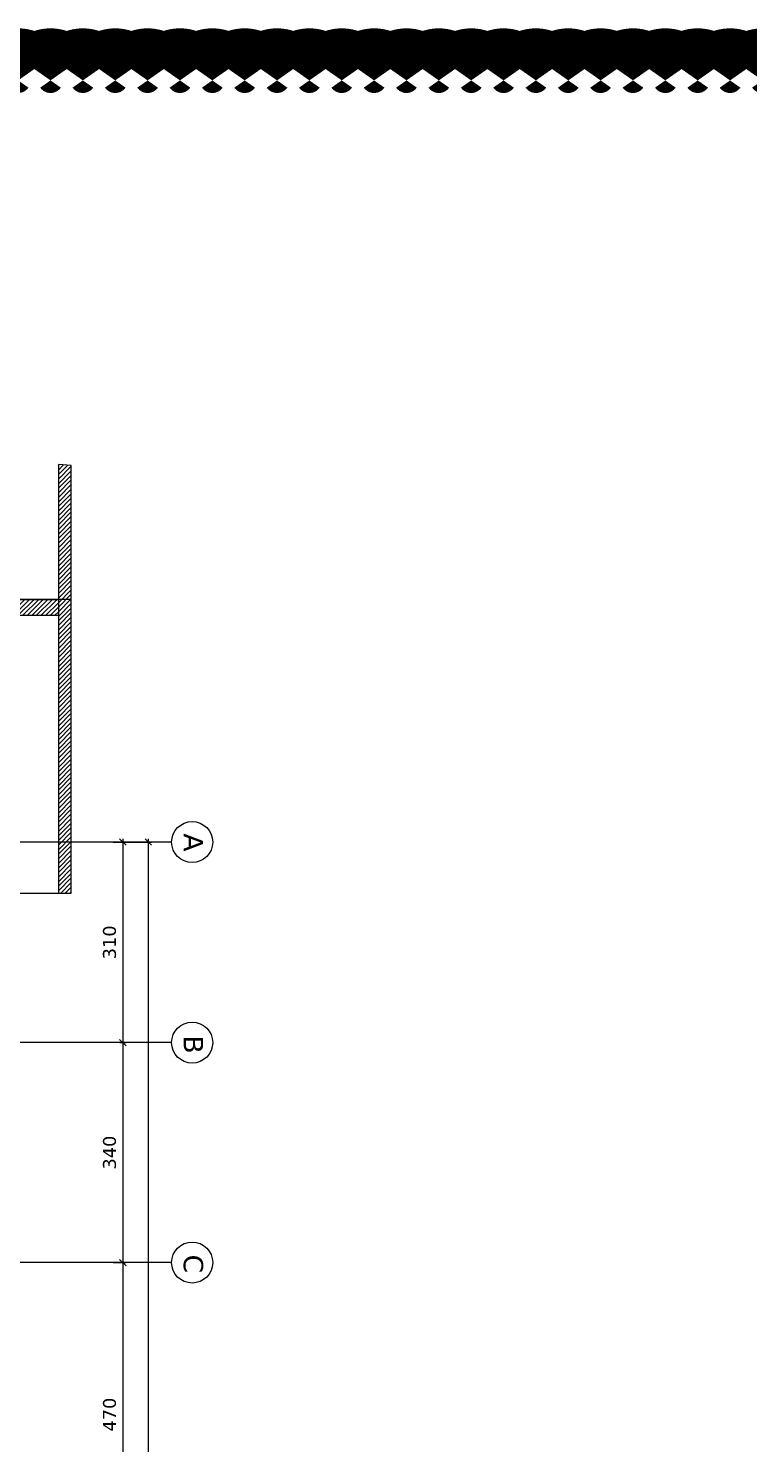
# Model space of a CAD drawing. Header units: inches. Extents: x -48 to 777, y -156 to 510.
# Drawn here: x 400.41 to 411.54, y 244.76 to 266.64 of the extents above; entities that cross this region are included whole.
import ezdxf

# ---------------------------------------------------------------- set-up
doc = ezdxf.new("R2010")
doc.units = ezdxf.units.IN
doc.header["$MEASUREMENT"] = 0
doc.layers.get('Defpoints').update_dxf_attribs({"lineweight": 5})
for name, color, linetype in [('Str-Axes', 8, 'Continuous'), ('str-sunken-slabs', 5, 'Continuous'), ('str-walls', 5, 'Continuous')]:
    doc.layers.add(name, color=color, linetype=linetype)
doc.styles.add('ROMAND', font='verdana.ttf')
doc.dimstyles.new('M-1.100', dxfattribs={"dimtxt": 0.2, "dimasz": 0.1, "dimexe": 0.05, "dimexo": 0.05, "dimgap": 0.1, "dimtad": 1, "dimlfac": 100, "dimrnd": 0.5, "dimzin": 9, "dimdsep": 46, "dimtxsty": 'ROMAND', "dimblk": 'OBLIQUE', "dimcen": 1, "dimdle": 0.05, "dimclrd": 256, "dimclre": 256, "dimclrt": 2, "dimadec": 0, "dimazin": 0, "dimtfac": 0.666667, "dimtmove": 2, "dimatfit": 3, "dimfxl": 0.04, "dimtolj": 1, "dimtzin": 5, "dimlwd": -1, "dimlwe": -1, "dimarcsym": 0})

# ---------------------------------------------------------------- blocks, each defined once
blk = doc.blocks.new('_Oblique')
at = {"color": 0, "linetype": 'ByBlock', "lineweight": -2}
blk.add_line((-0.5, -0.5), (0.5, 0.5), dxfattribs=at)
blk = doc.blocks.new('*D1566')
at = {"layer": 'Defpoints', "color": 0, "transparency": 16777216}
for p in [(401.674, 254.058), (402.267, 254.058), (401.001, 226.707)]:
    blk.add_point(p, dxfattribs=at)
at = {"layer": 'Str-Axes', "transparency": 16777216}
for p, q in [((401.724, 254.058), (402.317, 254.058)), ((402.267, 226.657), (402.267, 254.108)), ((401.051, 226.707), (402.317, 226.707))]:
    blk.add_line(p, q, dxfattribs=at)
at = {"layer": 'Str-Axes', "transparency": 16777216, "xscale": 0.1, "yscale": 0.1, "zscale": 0.1}
for p, rotation in [((402.267, 254.058), 90), ((402.267, 226.707), 270)]:
    blk.add_blockref('_Oblique', p, dxfattribs=dict(at, rotation=rotation))
at = {"layer": 'Str-Axes', "color": 2, "transparency": 16777216, "insert": (402.063, 240.383), "char_height": 0.2, "attachment_point": 5, "rotation": 90, "style": 'ROMAND'}
blk.add_mtext('\\A1;2735', dxfattribs=at)
blk = doc.blocks.new('*D1564')
at = {"layer": 'Defpoints', "color": 0, "transparency": 16777216}
for p in [(401.673, 247.558), (401.478, 242.858), (401.872, 242.858)]:
    blk.add_point(p, dxfattribs=at)
at = {"layer": 'Str-Axes', "transparency": 16777216}
for p, q in [((401.723, 247.558), (401.922, 247.558)), ((401.872, 247.608), (401.872, 242.808)), ((401.528, 242.858), (401.922, 242.858))]:
    blk.add_line(p, q, dxfattribs=at)
at = {"layer": 'Str-Axes', "transparency": 16777216, "xscale": 0.1, "yscale": 0.1, "zscale": 0.1}
for p, rotation in [((401.872, 247.558), 90), ((401.872, 242.858), 270)]:
    blk.add_blockref('_Oblique', p, dxfattribs=dict(at, rotation=rotation))
at = {"layer": 'Str-Axes', "color": 2, "transparency": 16777216, "insert": (401.668, 245.208), "char_height": 0.2, "attachment_point": 5, "rotation": 90, "style": 'ROMAND'}
blk.add_mtext('\\A1;470', dxfattribs=at)
blk = doc.blocks.new('*D1567')
at = {"layer": 'Defpoints', "color": 0, "transparency": 16777216}
for p in [(401.776, 250.958), (401.721, 247.558), (401.872, 247.558)]:
    blk.add_point(p, dxfattribs=at)
at = {"layer": 'Str-Axes', "transparency": 16777216}
for p, q in [((401.826, 250.958), (401.922, 250.958)), ((401.872, 251.008), (401.872, 247.508)), ((401.771, 247.558), (401.922, 247.558))]:
    blk.add_line(p, q, dxfattribs=at)
at = {"layer": 'Str-Axes', "transparency": 16777216, "xscale": 0.1, "yscale": 0.1, "zscale": 0.1}
for p, rotation in [((401.872, 250.958), 90), ((401.872, 247.558), 270)]:
    blk.add_blockref('_Oblique', p, dxfattribs=dict(at, rotation=rotation))
at = {"layer": 'Str-Axes', "color": 2, "transparency": 16777216, "insert": (401.668, 249.258), "char_height": 0.2, "attachment_point": 5, "rotation": 90, "style": 'ROMAND'}
blk.add_mtext('\\A1;340', dxfattribs=at)
blk = doc.blocks.new('*D1565')
at = {"layer": 'Defpoints', "color": 0, "transparency": 16777216}
for p in [(401.776, 254.058), (401.776, 250.958), (401.872, 250.958)]:
    blk.add_point(p, dxfattribs=at)
at = {"layer": 'Str-Axes', "transparency": 16777216}
for p, q in [((401.826, 254.058), (401.922, 254.058)), ((401.872, 254.108), (401.872, 250.908)), ((401.826, 250.958), (401.922, 250.958))]:
    blk.add_line(p, q, dxfattribs=at)
at = {"layer": 'Str-Axes', "transparency": 16777216, "xscale": 0.1, "yscale": 0.1, "zscale": 0.1}
for p, rotation in [((401.872, 254.058), 90), ((401.872, 250.958), 270)]:
    blk.add_blockref('_Oblique', p, dxfattribs=dict(at, rotation=rotation))
at = {"layer": 'Str-Axes', "color": 2, "transparency": 16777216, "insert": (401.668, 252.508), "char_height": 0.2, "attachment_point": 5, "rotation": 90, "style": 'ROMAND'}
blk.add_mtext('\\A1;310', dxfattribs=at)
blk = doc.blocks.new('*D1582')
at = {"layer": 'Defpoints', "color": 0, "transparency": 16777216}
for p in [(401.674, 254.058), (402.267, 254.058), (401.001, 226.707)]:
    blk.add_point(p, dxfattribs=at)
at = {"layer": 'Str-Axes', "transparency": 16777216}
for p, q in [((401.724, 254.058), (402.317, 254.058)), ((402.267, 226.657), (402.267, 254.108)), ((401.051, 226.707), (402.317, 226.707))]:
    blk.add_line(p, q, dxfattribs=at)
at = {"layer": 'Str-Axes', "transparency": 16777216, "xscale": 0.1, "yscale": 0.1, "zscale": 0.1}
for p, rotation in [((402.267, 254.058), 90), ((402.267, 226.707), 270)]:
    blk.add_blockref('_Oblique', p, dxfattribs=dict(at, rotation=rotation))
at = {"layer": 'Str-Axes', "color": 2, "transparency": 16777216, "insert": (402.063, 240.383), "char_height": 0.2, "attachment_point": 5, "rotation": 90, "style": 'ROMAND'}
blk.add_mtext('\\A1;2735', dxfattribs=at)
blk = doc.blocks.new('*D1580')
at = {"layer": 'Defpoints', "color": 0, "transparency": 16777216}
for p in [(401.673, 247.558), (401.478, 242.858), (401.872, 242.858)]:
    blk.add_point(p, dxfattribs=at)
at = {"layer": 'Str-Axes', "transparency": 16777216}
for p, q in [((401.723, 247.558), (401.922, 247.558)), ((401.872, 247.608), (401.872, 242.808)), ((401.528, 242.858), (401.922, 242.858))]:
    blk.add_line(p, q, dxfattribs=at)
at = {"layer": 'Str-Axes', "transparency": 16777216, "xscale": 0.1, "yscale": 0.1, "zscale": 0.1}
for p, rotation in [((401.872, 247.558), 90), ((401.872, 242.858), 270)]:
    blk.add_blockref('_Oblique', p, dxfattribs=dict(at, rotation=rotation))
at = {"layer": 'Str-Axes', "color": 2, "transparency": 16777216, "insert": (401.668, 245.208), "char_height": 0.2, "attachment_point": 5, "rotation": 90, "style": 'ROMAND'}
blk.add_mtext('\\A1;470', dxfattribs=at)
blk = doc.blocks.new('*D1583')
at = {"layer": 'Defpoints', "color": 0, "transparency": 16777216}
for p in [(401.776, 250.958), (401.721, 247.558), (401.872, 247.558)]:
    blk.add_point(p, dxfattribs=at)
at = {"layer": 'Str-Axes', "transparency": 16777216}
for p, q in [((401.826, 250.958), (401.922, 250.958)), ((401.872, 251.008), (401.872, 247.508)), ((401.771, 247.558), (401.922, 247.558))]:
    blk.add_line(p, q, dxfattribs=at)
at = {"layer": 'Str-Axes', "transparency": 16777216, "xscale": 0.1, "yscale": 0.1, "zscale": 0.1}
for p, rotation in [((401.872, 250.958), 90), ((401.872, 247.558), 270)]:
    blk.add_blockref('_Oblique', p, dxfattribs=dict(at, rotation=rotation))
at = {"layer": 'Str-Axes', "color": 2, "transparency": 16777216, "insert": (401.668, 249.258), "char_height": 0.2, "attachment_point": 5, "rotation": 90, "style": 'ROMAND'}
blk.add_mtext('\\A1;340', dxfattribs=at)
blk = doc.blocks.new('*D1581')
at = {"layer": 'Defpoints', "color": 0, "transparency": 16777216}
for p in [(401.776, 254.058), (401.776, 250.958), (401.872, 250.958)]:
    blk.add_point(p, dxfattribs=at)
at = {"layer": 'Str-Axes', "transparency": 16777216}
for p, q in [((401.826, 254.058), (401.922, 254.058)), ((401.872, 254.108), (401.872, 250.908)), ((401.826, 250.958), (401.922, 250.958))]:
    blk.add_line(p, q, dxfattribs=at)
at = {"layer": 'Str-Axes', "transparency": 16777216, "xscale": 0.1, "yscale": 0.1, "zscale": 0.1}
for p, rotation in [((401.872, 254.058), 90), ((401.872, 250.958), 270)]:
    blk.add_blockref('_Oblique', p, dxfattribs=dict(at, rotation=rotation))
at = {"layer": 'Str-Axes', "color": 2, "transparency": 16777216, "insert": (401.668, 252.508), "char_height": 0.2, "attachment_point": 5, "rotation": 90, "style": 'ROMAND'}
blk.add_mtext('\\A1;310', dxfattribs=at)

msp = doc.modelspace()

# ---------------------------------------------------------------- hatches: boundary and pattern name
at = {"layer": 'str-walls'}
h = msp.add_hatch(dxfattribs=at)
h.set_pattern_fill('ANSI31', color=8, scale=0.4)
h.paths.add_polyline_path([(400.87678, 259.89581), (400.87678, 253.26853), (401.07678, 253.26857), (401.07678, 259.87647)])
h = msp.add_hatch(dxfattribs=at)
h.set_pattern_fill('ANSI31', color=8, scale=0.4)
h.paths.add_polyline_path([(374.9261, 257.55828), (374.87452, 257.80831), (400.87678, 257.80831), (400.87678, 257.55831), (397.42686, 257.55831), (397.4268, 257.55831), (380.72678, 257.55831), (380.72678, 257.55835)])

# ---------------------------------------------------------------- linework, layer by layer
at = {"color": 6, "const_width": 1}
msp.add_lwpolyline([(412.5054, 266.00679, 0.52056705), (412.0054, 266.00679, 0.52056705), (411.5054, 266.00679, 0.52056705), (411.0054, 266.00679, 0.52056705), (410.5054, 266.00679, 0.52056705), (410.0054, 266.00679, 0.52056705), (409.5054, 266.00679, 0.52056705), (409.0054, 266.00679, 0.52056705), (408.5054, 266.00679, 0.52056705), (408.0054, 266.00679, 0.52056705), (407.5054, 266.00679, 0.52056705), (407.0054, 266.00679, 0.52056705), (406.5054, 266.00679, 0.52056705), (406.0054, 266.00679, 0.52056705), (405.5054, 266.00679, 0.52056705), (405.0054, 266.00679, 0.52056705), (404.5054, 266.00679, 0.52056705), (404.0054, 266.00679, 0.52056705), (403.5054, 266.00679, 0.52056705), (403.0054, 266.00679, 0.52056705), (402.5054, 266.00679, 0.52056705), (402.0054, 266.00679, 0.52056705), (401.5054, 266.00679, 0.52056705), (401.0054, 266.00679, 0.52056705), (400.5054, 266.00679, 0.52056705), (400.0054, 266.00679, 0.52056705), (399.5054, 266.00679, 0.52056705)], format="xyb", dxfattribs=at)
at = {"layer": 'Str-Axes', "ltscale": 0.1}
for p, q in [((402.62657, 254.05831), (374.32678, 254.05831)), ((402.62657, 250.95845), (374.32678, 250.95845)), ((402.62657, 247.55845), (374.32678, 247.55845))]:
    msp.add_line(p, q, dxfattribs=at)
at = {"layer": 'Str-Axes', "linetype": 'Continuous'}
for centre in [(402.94381, 254.05831), (402.94381, 250.95845), (402.94381, 247.55845)]:
    msp.add_circle(centre, 0.31723, dxfattribs=at)
at = {"layer": 'str-sunken-slabs'}
msp.add_lwpolyline([(396.1768, 253.26855), (401.07675, 253.26855), (401.07675, 257.80831), (396.1768, 257.80827), (396.17683, 253.80845), (396.17683, 253.80845)], close=True, dxfattribs=at)
at = {"layer": 'str-walls'}
for points in [[(400.87678, 259.89581), (400.87678, 253.26853), (401.07678, 253.26857), (401.07678, 259.87647)], [(374.9261, 257.55828), (374.87452, 257.80831), (400.87678, 257.80831), (400.87678, 257.55831), (397.42686, 257.55831), (397.4268, 257.55831), (380.72678, 257.55831), (380.72678, 257.55835)]]:
    msp.add_lwpolyline(points, close=True, dxfattribs=at)

# ---------------------------------------------------------------- texts
at = {"layer": 'Str-Axes', "char_height": 0.3, "width": 5.0170833, "attachment_point": 1, "rotation": 270, "style": 'ROMAND'}
for s, insert in [('\\pi2.3727;A', (403.11375, 256.56563)), ('\\pi2.3954;B', (403.11375, 253.46577)), ('\\pi2.3841;C', (403.11375, 250.06578))]:
    msp.add_mtext(s, dxfattribs=dict(at, insert=insert))

# ---------------------------------------------------------------- dimensions: what is measured, and where the dimension line sits
at = {"layer": 'Str-Axes'}
for base, p1, p2, picture, middle in [((402.26705, 254.05831), (401.00131, 226.70688), (401.67401, 254.05831), '*D1566', (402.06288, 240.3826)), ((402.26705, 254.05831), (401.00131, 226.70688), (401.67401, 254.05831), '*D1582', (402.06288, 240.3826)), ((401.87245, 250.95845), (401.7762, 254.05831), (401.7762, 250.95845), '*D1565', (401.66829, 252.50838)), ((401.87245, 250.95845), (401.7762, 254.05831), (401.7762, 250.95845), '*D1581', (401.66829, 252.50838)), ((401.87245, 247.55845), (401.7762, 250.95845), (401.72142, 247.55845), '*D1567', (401.66829, 249.25845)), ((401.87245, 247.55845), (401.7762, 250.95845), (401.72142, 247.55845), '*D1583', (401.66829, 249.25845)), ((401.87245, 242.85845), (401.67344, 247.55845), (401.47806, 242.85845), '*D1564', (401.66835, 245.20845)), ((401.87245, 242.85845), (401.67344, 247.55845), (401.47806, 242.85845), '*D1580', (401.66835, 245.20845))]:
    dim = msp.add_linear_dim(base=base, p1=p1, p2=p2, angle=90, dimstyle='M-1.100', dxfattribs=at)
    dim.commit()
    dim.dimension.update_dxf_attribs({"geometry": picture, "text_midpoint": middle})

doc.saveas('drawing.dxf')
